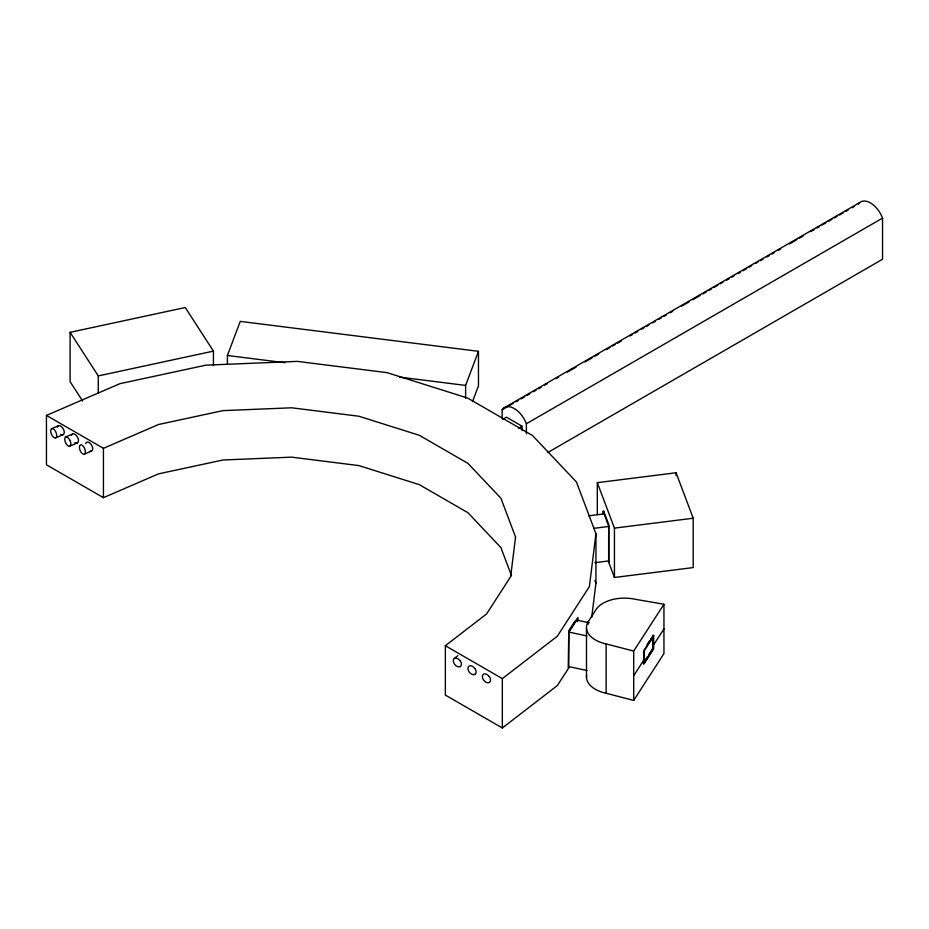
<?xml version="1.0" encoding="UTF-8"?>
<svg xmlns="http://www.w3.org/2000/svg" width="929" height="929" viewBox="0 0 929 929"><rect width="100%" height="100%" fill="white"/><g stroke="black" fill="none" stroke-linecap="round" stroke-linejoin="round"><path stroke-width="1.39" d="M46.45 415.426L119.899 383.677L205.878 365.167L297.396 361.381L387.056 372.645L467.589 398.03L532.468 435.492L576.444 481.988L595.942 533.745L589.392 586.582L557.33 636.226L502.345 678.634L502.345 727.976L445.363 695.078L445.363 645.725L486.599 613.918L510.648 576.7L515.56 537.067L500.928 498.246L467.949 463.374L419.293 435.283L358.884 416.238L291.648 407.796L223.006 410.63L158.522 424.507L103.433 448.324L46.45 415.426L46.45 464.779L103.433 497.677L158.522 473.86L223.006 459.983L291.648 457.149L358.884 465.592L419.293 484.636L467.949 512.727L500.928 547.599L511.519 575.713M591.692 617.379L595.942 583.098L595.942 533.745M227.396 364.133L227.396 355.493L240.251 321.388L478.47 351.313L478.47 385.86L472.536 401.595M465.615 398.367L465.615 385.407L478.47 351.313M568.989 630.35L575.086 620.897M502.345 727.976L557.33 685.579L568.792 667.846L568.792 631.65L577.943 617.483L577.943 620.375M588.371 624.16L588.371 621.466L596.116 609.47A30.227 17.454 0 0 1 634.995 599.228L663.945 604.245L663.945 653.586L633.694 700.42L606.126 693.266A30.227 17.454 0 0 1 586.605 675.255M568.792 667.846L568.931 666.627L586.977 670.517M633.694 700.42L633.694 651.066L663.945 604.245M647.13 644.494L649.371 641.033M650.857 638.734L653.656 635.39L653.656 648.941L643.971 663.945L643.971 650.393L653.656 635.39M644.32 650.672L644.32 662.574L644.32 650.672L653.308 636.76L652.739 648.547L648.999 654.341M633.694 675.743L643.971 659.822M653.656 644.831L663.945 628.921M645.249 660.136L647.501 656.652M653.099 635.273L653.099 648.814L643.402 663.817L643.971 650.393M644.32 662.574L653.308 648.663L653.308 636.76M457.881 655.642L454.467 658.278A5.063 3.31 52.4 0 0 454.467 664.096A4.959 3.24 52.4 0 0 460.11 666.534M503.681 408.098L859.848 202.476M502.159 418.282L502.159 409.77L507.176 406.867M509.684 405.427L513.447 403.256M515.955 401.804L518.463 400.353M520.972 398.913L524.734 396.741M527.242 395.289L529.751 393.838M533.513 391.666L536.021 390.215M538.53 388.775L541.038 387.323M544.8 385.152L547.309 383.7M556.088 378.637L558.596 377.186M567.375 372.123L576.154 367.048M584.933 361.985L592.458 357.642M594.966 356.19L598.729 354.019M606.254 349.676L610.016 347.504M612.525 346.052L615.033 344.601M617.541 343.161L621.304 340.978M630.083 335.915L632.591 334.463M635.099 333.023L637.608 331.572M641.37 329.4L643.878 327.949M646.387 326.497L648.895 325.057M652.657 322.886L655.166 321.434M658.928 319.262L661.436 317.811M663.945 316.371L666.453 314.919M670.215 312.748L672.724 311.296M681.503 306.233L689.028 301.89M692.79 299.707L700.315 295.364M702.823 293.924L706.586 291.752M709.094 290.301L711.602 288.849M714.111 287.398L717.873 285.226M720.381 283.786L722.89 282.335M726.652 280.163L729.16 278.712M731.669 277.272L734.177 275.82M737.94 273.649L740.448 272.197M742.956 270.745L746.719 268.574M749.227 267.134L751.735 265.682M755.498 263.511L758.006 262.059M760.514 260.608L763.023 259.168M766.785 256.996L769.293 255.545M771.802 254.093L774.31 252.653M778.072 250.482L780.581 249.03M789.36 243.955L796.885 239.612M799.393 238.172L803.155 236.001M810.669 231.646L814.431 229.475M816.939 228.035L819.448 226.583M821.956 225.132L825.718 222.96M828.227 221.52L831.989 219.337M834.497 217.897L837.006 216.445M839.514 214.994L843.277 212.822M845.785 211.382L848.293 209.931M852.056 207.759L854.564 206.308M502.763 419.293L506.433 417.167L522.11 426.225L522.11 430.557M518.44 428.339L522.11 426.225M526.383 433.68L526.383 423.752L882.55 218.118A19.59 11.311 60 0 0 870.438 202.905A19.59 11.311 60 0 0 858.326 204.136M547.704 452.574L882.55 259.249L882.55 218.118M63.218 434.586L55.821 437.78A4.959 2.427 66.6 0 1 51.594 434.528A5.063 2.485 66.6 0 1 51.594 428.71L58.179 425.865M72.427 434.087L65.645 437.013A5.063 2.485 66.6 0 0 65.645 442.831A4.959 2.427 66.6 0 0 69.872 446.094L77.467 442.808M84.516 454.084A5.063 2.485 66.6 0 0 84.516 448.266A4.959 2.427 66.6 0 0 80.289 445.014A5.063 2.485 66.6 0 0 80.289 450.832A4.959 2.427 66.6 0 0 84.516 454.084L91.646 451.006M82.623 401.049L70.105 381.68L70.105 332.327L185.266 307.522L213.426 351.116L213.426 365.631M70.105 332.327L98.277 375.92L213.426 351.116M597.312 514.596L597.312 482.662L676.068 472.768L693.197 518.231L693.197 567.584L614.441 577.478L608.658 562.138L608.658 526.035L609.25 525.953M588.812 515.792L604.117 513.876M593.526 528.38L608.82 526.453L608.82 560.919L594.908 562.672M597.312 482.662L614.441 528.125L693.197 518.231M608.658 562.138L609.25 562.057M227.396 355.493L284.866 362.705M399.528 377.116L465.615 385.407M589.172 622.79L576.677 620.096L568.931 632.08L586.977 635.97M568.792 631.65L568.223 667.719M588.371 621.466A30.227 17.454 0 0 0 606.126 643.913L633.694 651.066M445.363 645.725L502.345 678.634M594.943 580.462L595.942 583.098M608.75 524.606L603.687 511.089L603.687 513.981M608.82 526.453L603.095 511.159L603.095 514.051M676.068 472.768L676.068 475.671M614.441 528.125L614.441 577.478M606.126 643.913L606.126 693.266M586.489 628.178L586.489 677.531M577.373 618.807L577.373 621.698M103.433 448.324L103.433 497.677M98.277 375.92L98.277 393.339M57.261 427.177A5.04 2.903 60 0 1 61.314 426.539A5.04 2.903 60 0 1 64.24 432.635A5.04 2.903 60 0 1 60.699 434.342M71.498 435.399A5.04 2.903 60 0 1 75.563 434.76A5.04 2.903 60 0 1 78.489 440.857A5.04 2.903 60 0 1 74.947 442.564M85.689 443.586A5.04 2.903 60 0 1 91.646 445.188A5.04 2.903 60 0 1 90.055 451.146M454.467 658.406A4.959 3.24 52.4 0 1 460.11 660.844M460.238 660.774A5.063 3.31 52.4 0 1 460.238 666.592M69.977 440.358A5.063 2.485 66.6 0 1 69.977 446.164M65.645 437.153A4.959 2.427 66.6 0 1 69.872 440.416M474.928 668.578A5.063 3.31 52.4 0 1 474.928 674.384M474.8 674.338A4.959 3.24 52.4 0 1 469.157 671.899A5.063 3.31 52.4 0 1 469.157 666.081A4.959 3.24 52.4 0 1 474.8 668.52M55.821 437.78A5.063 2.485 66.6 0 0 55.821 431.962A4.959 2.427 66.6 0 0 51.594 428.71M489.2 682.443A4.959 3.24 52.4 0 1 483.544 680.005A5.063 3.31 52.4 0 1 483.556 674.187A4.959 3.24 52.4 0 1 489.2 676.626M489.328 676.684A5.063 3.31 52.4 0 1 489.328 682.501M502.159 409.77A19.59 11.311 60 0 1 512.936 407.843L515.607 409.387A19.59 11.311 60 0 1 526.383 423.752"/></g></svg>
